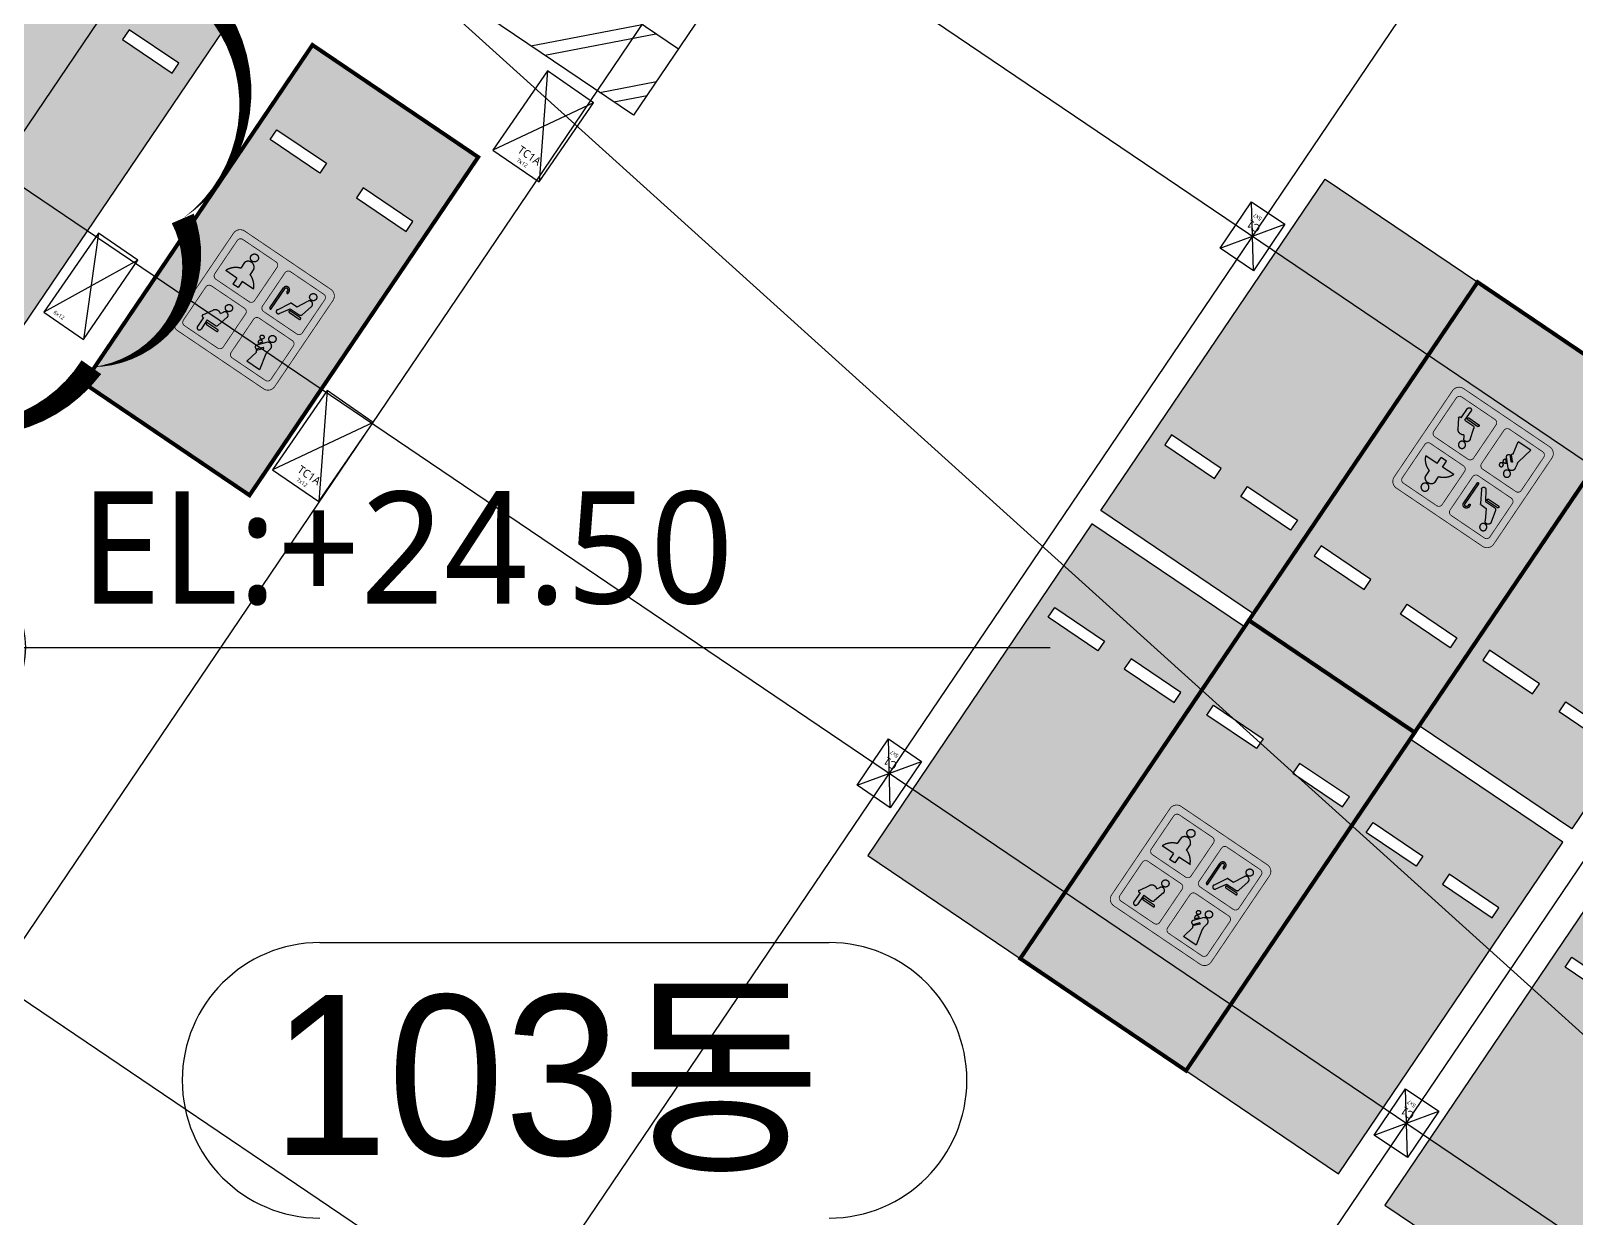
# Model space of a CAD drawing. Header units: millimetres. Extents: x -21000 to 567700, y 435000 to 850800.
# Drawn here: x 126322 to 145627, y 678209 to 693040 of the extents above; entities that cross this region are included whole.
import ezdxf
from ezdxf.enums import TextEntityAlignment as Align
from ezdxf.xclip import XClip

# ---------------------------------------------------------------- set-up
doc = ezdxf.new("R2010")
doc.units = ezdxf.units.MM
doc.header["$LTSCALE"] = 700
doc.header["$XCLIPFRAME"] = 2
doc.linetypes.add('AB_Pbase$0$주차장기둥$0$CEN', pattern=[62, 60, -1, 0, -1])
doc.layers.get('0').update_dxf_attribs({"color": 2})
doc.layers.get('Defpoints').update_dxf_attribs({"color": 171})
for name, color, linetype, plot in [('AB_Pbase$0$252', 252, 'Continuous', False), ('AB_Pbase$0$CON-102-B2F$0$DEFPOINT', 247, 'Continuous', False), ('AB_Pbase$0$주차장기둥$0$DEFPOINT', 247, 'Continuous', False)]:
    doc.layers.add(name, color=color, linetype=linetype, plot=plot)
for name, color, linetype in [('AB_Pbase$0$WAL', 3, 'Continuous'), ('AB_Pbase$0$주차-sol', 254, 'Continuous'), ('AB_Pbase$0$주차-여행', 221, 'Continuous'), ('AB_Pbase$0$주차-일반', 9, 'Continuous'), ('AB_Pbase$0$주차-장애인', 8, 'Continuous'), ('AB_Pbase$0$주차-확장', 7, 'Continuous'), ('AB_Pbase$0$주차장기둥$0$CEN_P', 244, 'AB_Pbase$0$주차장기둥$0$CEN'), ('LEVEL', 3, 'Continuous'), ('TEX', 3, 'Continuous')]:
    doc.layers.add(name, color=color, linetype=linetype)
doc.styles.add('AB_Pbase$0$CON-102-B2F$0$맑은고딕', font='malgun.ttf')
doc.styles.add('AB_Pbase$0$주차장기둥$0$맑은 고딕', font='')
doc.styles.add('돋움', font='malgun.ttf')
doc.styles.add('울릉도L', font='')
doc.styles.get('AB_Pbase$0$주차장기둥$0$맑은 고딕').set_extended_font_data('Dotum')
doc.styles.get('울릉도L').set_extended_font_data('Dotum')

# ---------------------------------------------------------------- blocks, each defined once
blk = doc.blocks.new('B')
at = {"layer": 'LEVEL'}
for p, q in [((-563, 2838), (-563, -362)), ((-2163, 1238), (9382, 1238))]:
    blk.add_line(p, q, dxfattribs=at)
blk.add_circle((-563, 1238), 800, dxfattribs=at)
for points in [[(-563, 438), (-563, 2038), (237, 1238), (-1363, 1238)], [(-1363, 1238), (-563, 2038), (-1350, 1379), (-702, 2025)], [(-1350, 1379), (-702, 2025), (-1315, 1515), (-836, 1989)], [(-1315, 1515), (-836, 1989), (-1251, 1647), (-966, 1928)], [(-1251, 1647), (-966, 1928), (-1177, 1752), (-1076, 1852)], [(-563, 438), (237, 1238), (-421, 450), (225, 1099)], [(-421, 450), (225, 1099), (-286, 486), (189, 964)], [(-286, 486), (189, 964), (-154, 549), (127, 835)], [(-154, 549), (127, 835), (-49, 623), (51, 724)]]:
    blk.add_solid(points, dxfattribs=at)
blk = doc.blocks.new('동번호0611')
at = {"layer": 'TEX', "color": 1, "ltscale": 600}
blk.add_line((41405, -29345), (47766, -29345), dxfattribs=at)
for centre, start, end in [((41405, -31066), 90, 270), ((47766, -31066), 270, 90)]:
    blk.add_arc(centre, 1721, start, end, dxfattribs=at)
at = {"layer": 'TEX', "ltscale": 600, "style": '울릉도L'}
blk.add_text('103동', height=2000, dxfattribs=at).set_placement((44235, -31035), align=Align.MIDDLE)
blk = doc.blocks.new('AB_Pbase$0$CON-102-B2F', base_point=(36980, 677993, 0))
for points in [[(25340, -12740), (26040, -12740), (26040, -11540), (25340, -11540), (25340, -12740)], [(21870, -17590), (22470, -17590), (22470, -16390), (21870, -16390), (21870, -17590)], [(25340, -17590), (26040, -17590), (26040, -16390), (25340, -16390), (25340, -17590)]]:
    blk.add_lwpolyline(points)
at = {"layer": 'AB_Pbase$0$CON-102-B2F$0$DEFPOINT', "color": 190}
for p, q in [((25340, -11540), (26040, -12740)), ((26040, -11540), (25340, -12740)), ((21870, -16390), (22470, -17590)), ((22470, -16390), (21870, -17590)), ((25340, -16390), (26040, -17590)), ((26040, -16390), (25340, -17590))]:
    blk.add_line(p, q, dxfattribs=at)
at = {"layer": 'AB_Pbase$0$CON-102-B2F$0$DEFPOINT', "color": 6, "style": 'AB_Pbase$0$CON-102-B2F$0$맑은고딕'}
for s, height, p in [('TC1A', 100, (25599, -12587)), ('7x12', 50, (25657, -12688)), ('TC1A', 100, (25599, -17437)), ('6x12', 50, (21971, -17538)), ('7x12', 50, (25657, -17538))]:
    blk.add_text(s, height=height, rotation=360, dxfattribs=at).set_placement(p)
blk = doc.blocks.new('AB_Pbase$0$CON-102-B1F')
blk.add_blockref('AB_Pbase$0$CON-102-B2F', (36980, 677993, 0))
blk = doc.blocks.new('AB_Pbase$0$지하1층 동골조')
at = {"rotation": 325.4314069459599}
blk.add_blockref('AB_Pbase$0$CON-102-B1F', (-28489, 76455), dxfattribs=at)
blk = doc.blocks.new('AB_Pbase$0$주차장기둥$0$cen 1bl 지하')
at = {"layer": 'AB_Pbase$0$주차장기둥$0$CEN_P', "color": 5}
for p, q in [((81413, -15480), (91962, 103396)), ((87041, -15980), (97590, 102896)), ((94810, -16669), (105360, 102207)), ((102580, -17359), (113129, 101517)), ((51652, 55859), (139736, 48042)), ((-5127, 52766), (139020, 39974)), ((-5869, 44399), (138277, 31607))]:
    blk.add_line(p, q, dxfattribs=at)
blk = doc.blocks.new('AB_Pbase$0$주차장기둥$0$p기둥 5x7')
blk.add_lwpolyline([(-250, 350), (250, 350), (250, -350), (-250, -350)], close=True)
at = {"layer": 'AB_Pbase$0$주차장기둥$0$DEFPOINT'}
for p, q in [((250, 350), (-250, -350)), ((-250, 350), (250, -350))]:
    blk.add_line(p, q, dxfattribs=at)
at = {"layer": 'AB_Pbase$0$주차장기둥$0$DEFPOINT', "color": 6, "style": 'AB_Pbase$0$주차장기둥$0$맑은 고딕'}
for s, height, p in [('C1', 100, (-24, -160)), ('5x7', 50, (29, -259))]:
    blk.add_text(s, height=height, rotation=0, dxfattribs=at).set_placement(p)
blk = doc.blocks.new('AB_Pbase$0$주차장기둥')
for name, p, rotation in [('AB_Pbase$0$주차장기둥$0$cen 1bl 지하', (-253926, 27514), 1.99999810188403), ('AB_Pbase$0$주차장기둥$0$p기둥 5x7', (-154925, 82494), 176.9286298184038), ('AB_Pbase$0$주차장기둥$0$p기둥 5x7', (-155359, 74406), 176.9286298184038), ('AB_Pbase$0$주차장기둥$0$p기둥 5x7', (-147570, 73988), 176.9286298184038)]:
    blk.add_blockref(name, p, dxfattribs=dict(rotation=rotation))
blk = doc.blocks.new('AB_Pbase$0$AB_Pbase-C1BCB056C')
at = {"layer": 'AB_Pbase$0$주차-여행'}
h = blk.add_hatch(color=170, dxfattribs=at)
h.dxf.hatch_style = 1
edge = h.paths.add_edge_path()
edge.add_line((105, 5), (1405, 5))
edge.add_arc((1405, 105), 100, 270, 360)
edge.add_line((1505, 105), (1505, 1405))
edge.add_arc((1405, 1405), 100, 0, 90)
edge.add_line((1405, 1505), (105, 1505))
edge.add_arc((105, 1405), 100, 90, 180)
edge.add_line((5, 1405), (5, 105))
edge.add_arc((105, 105), 100, 180, 270)
h = blk.add_hatch(color=255, dxfattribs=at)
h.dxf.hatch_style = 1
h.paths.add_polyline_path([(465, 1094), (465, 1180, 0.714286), (325, 1180), (325, 1094, 0.219224), (185, 965), (355, 965), (355, 875), (435, 875), (435, 965), (605, 965, 0.219224)])
h.paths.add_polyline_path([(445, 1295, 1), (345, 1295, 1)])
h.paths.add_polyline_path([(905, 1187), (905, 887, 1), (925, 887), (925, 1187, -1), (970, 1187), (970, 1167, 1), (990, 1167), (990, 1187, 1)])
h.paths.add_polyline_path([(1323, 1301, 1), (1233, 1301, 1)])
h.paths.add_polyline_path([(1326, 1193, 0.878579), (1252, 1222), (1178, 1090), (1094, 1086, 0.258599), (1086, 1081), (994, 920, 0.979199), (1041, 893), (1120, 1020), (1258, 1020, 0.342105), (1287, 1042)])
h.paths.add_polyline_path([(1288, 1000), (1138, 1000, 1), (1138, 975), (1288, 975, 1)], flags=17)
h.paths.add_polyline_path([(437, 598, 1), (527, 598, 1)])
h.paths.add_polyline_path([(528, 486, 0.88788), (453, 517), (433, 482, 0.415611), (332, 466), (259, 343, 0.192889), (258, 335, 0.480795), (267, 323), (285, 323), (285, 186, 1), (340, 186), (340, 323), (460, 323, 0.335846), (488, 345)])
h.paths.add_polyline_path([(516, 297), (366, 297, 1), (366, 272), (516, 272, 1)], flags=17)
h.paths.add_polyline_path([(1053, 529, 1), (1002, 529, 1)])
h.paths.add_polyline_path([(1071, 480, 1.194973), (1032, 437)])
h.paths.add_polyline_path([(1196, 466, 0.70337), (1123, 516), (1027, 409, 1), (1064, 375), (1111, 428, -1), (1122, 418), (1063, 351, 0.482877), (1064, 343), (1073, 339, -0.332101), (1075, 333), (1040, 174), (1231, 174), (1185, 381, -0.096684), (1185, 402)])
h.paths.add_polyline_path([(1194, 582, 1), (1104, 582, 1)])
at = {"layer": 'AB_Pbase$0$주차-여행', "color": 255}
for p, q in [((325, 1180), (325, 1094)), ((465, 1180), (465, 1094)), ((905, 887), (905, 1187)), ((925, 887), (925, 1187)), ((970, 1167), (970, 1187)), ((990, 1167), (990, 1187)), ((1178, 1090), (1252, 1222)), ((1287, 1042), (1326, 1193)), ((994, 920), (1086, 1081)), ((1041, 893), (1120, 1020)), ((1094, 1086), (1178, 1090)), ((1120, 1020), (1258, 1020)), ((1138, 1000), (1288, 1000)), ((1138, 975), (1288, 975)), ((355, 965), (185, 965)), ((355, 965), (355, 875)), ((435, 875), (355, 875)), ((605, 965), (435, 965)), ((435, 965), (435, 875)), ((259, 343), (332, 466)), ((433, 482), (453, 517)), ((528, 486), (488, 345)), ((1123, 516), (1027, 409)), ((1071, 480), (1032, 437)), ((1122, 418), (1063, 351)), ((1111, 428), (1064, 375)), ((1185, 402), (1196, 466)), ((257, 333), (257, 338)), ((267, 323), (285, 323)), ((285, 323), (285, 186)), ((340, 323), (460, 323)), ((340, 323), (340, 186)), ((366, 297), (516, 297)), ((366, 272), (516, 272)), ((1075, 333), (1040, 174)), ((1073, 339), (1064, 343)), ((1185, 381), (1231, 174)), ((1231, 174), (1040, 174))]:
    blk.add_line(p, q, dxfattribs=at)
at = {"layer": 'AB_Pbase$0$주차-여행', "color": 255, "const_width": 10}
for points in [[(105, 5), (1405, 5, 0.414214), (1505, 105), (1505, 1405, 0.414214), (1405, 1505), (105, 1505, 0.414214), (5, 1405), (5, 105, 0.414214)], [(145, 805), (645, 805, 0.414214), (695, 855), (695, 1355, 0.414214), (645, 1405), (145, 1405, 0.414214), (95, 1355), (95, 855, 0.414214)], [(865, 805), (1365, 805, 0.414214), (1415, 855), (1415, 1355, 0.414214), (1365, 1405), (865, 1405, 0.414214), (815, 1355), (815, 855, 0.414214)], [(145, 105), (645, 105, 0.414214), (695, 155), (695, 655, 0.414214), (645, 705), (145, 705, 0.414214), (95, 655), (95, 155, 0.414214)], [(865, 105), (1365, 105, 0.414214), (1415, 155), (1415, 655, 0.414214), (1365, 705), (865, 705, 0.414214), (815, 655), (815, 155, 0.414214)]]:
    blk.add_lwpolyline(points, format="xyb", close=True, dxfattribs=at)
at = {"layer": 'AB_Pbase$0$주차-여행', "color": 255}
for centre, radius in [((395, 1295), 50), ((1278, 1301), 45), ((482, 598), 45), ((1149, 582), 45), ((1028, 529), 25.7)]:
    blk.add_circle(centre, radius, dxfattribs=at)
for centre, radius, start, end in [((395, 1156), 74, 18.9246, 161.0754), ((948, 1187), 42.5, 0, 180), ((948, 1187), 22.5, 0, 180), ((980, 1167), 10, 180, 0), ((1287, 1203), 40, 345.5444, 150.7519), ((395, 877), 227, 107.9202, 157.3801), ((395, 877), 227, 22.6199, 72.0798), ((1094, 1076), 10, 92.4323, 150.4282), ((1138, 987), 12.5, 90, 270), ((1258, 1050), 30, 270, 345.5444), ((1288, 987), 12.5, 270, 90), ((915, 887), 10, 180, 0), ((1018, 907), 27, 150.4282, 328.0196), ((391, 424), 72.3, 54.3449, 144.618), ((489, 497), 41, 344.2578, 150.6627), ((1048, 462), 29, 37.898, 238.2024), ((1046, 392), 25, 138.0502, 318.0502), ((1117, 423), 7.5, 318.0502, 138.0502), ((1151, 478), 46.8, 345.409, 125.8947), ((1239, 393), 55, 170.2464, 192.336), ((267, 338), 10, 149.0416, 180), ((267, 333), 10, 180, 270), ((366, 284), 12.5, 90, 270), ((460, 353), 30, 270, 344.2578), ((516, 284), 12.5, 270, 90), ((1066, 348), 5, 138.0502, 241.1496), ((1070, 334), 5, 347.664, 61.1496), ((312, 186), 27.5, 180, 0)]:
    blk.add_arc(centre, radius, start, end, dxfattribs=at)
blk = doc.blocks.new('AB_Pbase$0$AB_Pbase-여행주차_')
at = {"layer": 'AB_Pbase$0$주차-sol'}
h = blk.add_hatch(color=252, dxfattribs=at)
h.paths.add_polyline_path([(54378012, -70102334), (54378012, -70097234), (54375512, -70097234), (54375512, -70102334)])
h.paths.add_polyline_path([(54377037, -70098359), (54377037, -70098509), (54377787, -70098509), (54377787, -70098359)], flags=16)
h.paths.add_polyline_path([(54376487, -70098359), (54376487, -70098509), (54375737, -70098509), (54375737, -70098359)], flags=16)
at = {"layer": 'AB_Pbase$0$주차-여행', "const_width": 50}
blk.add_lwpolyline([(54378012, -70102334), (54378012, -70097234), (54375512, -70097234), (54375512, -70102334)], close=True, dxfattribs=at)
at = {"layer": 'AB_Pbase$0$주차-여행', "color": 5, "ltscale": 600}
for points in [[(54376487, -70098359), (54376487, -70098509), (54375737, -70098509), (54375737, -70098359)], [(54377037, -70098359), (54377037, -70098509), (54377787, -70098509), (54377787, -70098359)]]:
    blk.add_lwpolyline(points, close=True, dxfattribs=at)
at = {"layer": 'AB_Pbase$0$주차-여행', "xscale": 1.000000000002362, "yscale": 1.000000000002362, "zscale": 1.000000000002362}
blk.add_blockref('AB_Pbase$0$AB_Pbase-C1BCB056C', (54376007, -70101139), dxfattribs=at)
blk = doc.blocks.new('AB_Pbase$0$주차확장')
at = {"layer": 'AB_Pbase$0$주차-sol'}
h = blk.add_hatch(color=252, dxfattribs=at)
h.paths.add_polyline_path([(1525, -3825), (2275, -3825), (2275, -3975), (1525, -3975)], flags=16)
edge = h.paths.add_edge_path()
edge.add_line((0, -5100), (2500, -5100))
edge.add_line((2500, -5100), (2500, 0))
edge.add_line((2500, 0), (0, 0))
edge.add_line((0, 0), (0, -5100))
h.paths.add_polyline_path([(225, -3975), (225, -3825), (975, -3825), (975, -3975)])
at = {"layer": 'AB_Pbase$0$주차-확장'}
blk.add_lwpolyline([(0, 0), (0, -5100), (2500, -5100), (2500, 0)], close=True, dxfattribs=at)
at = {"layer": 'AB_Pbase$0$주차-확장', "ltscale": 600}
for points in [[(975, -3975), (975, -3825), (225, -3825), (225, -3975)], [(1525, -3975), (1525, -3825), (2275, -3825), (2275, -3975)]]:
    blk.add_lwpolyline(points, close=True, dxfattribs=at)
blk = doc.blocks.new('AB_Pbase$0$주차일반')
at = {"layer": 'AB_Pbase$0$주차-sol'}
h = blk.add_hatch(color=254, dxfattribs=at)
h.dxf.hatch_style = 1
h.paths.add_polyline_path([(0, 0), (-2300, 0), (-2300, -5000), (0, -5000)])
h.paths.add_polyline_path([(-200, -3725), (-200, -3875), (-950, -3875), (-950, -3725)], flags=16)
h.paths.add_polyline_path([(-1350, -3725), (-1350, -3875), (-2100, -3875), (-2100, -3725)], flags=16)
at = {"layer": 'AB_Pbase$0$주차-일반', "color": 6}
for points in [[(0, 0), (0, -5000), (-2300, -5000), (-2300, 0)], [(-1350, -3875), (-1350, -3725), (-2100, -3725), (-2100, -3875)], [(-950, -3875), (-950, -3725), (-200, -3725), (-200, -3875)]]:
    blk.add_lwpolyline(points, close=True, dxfattribs=at)
blk = doc.blocks.new('AB_Pbase$0$C2FA95CCC')
at = {"layer": 'AB_Pbase$0$주차-장애인'}
for p, q in [((2592, 5000), (2300, 4708)), ((2800, 5000), (2300, 4500)), ((3300, 4668), (2300, 3668)), ((3300, 4460), (2300, 3460)), ((3300, 3628), (2300, 2628)), ((3300, 3421), (2300, 2421)), ((1347, 2209), (1407, 2898)), ((1272, 2788), (1303, 2785)), ((1303, 2785), (1278, 2500)), ((3300, 2589), (2300, 1589)), ((1278, 2500), (930, 2500)), ((930, 2500), (930, 2407)), ((930, 2407), (1270, 2407)), ((1270, 2407), (1261, 2303)), ((1435, 2381), (1442, 2466)), ((3300, 2381), (2300, 1381)), ((785, 2303), (536, 1815)), ((577, 1689), (842, 2209)), ((1261, 2303), (785, 2303)), ((842, 2209), (1347, 2209)), ((415, 1877), (373, 1793)), ((373, 1793), (577, 1689)), ((415, 1877), (536, 1815)), ((679, 1768), (725, 1857)), ((3300, 1549), (2300, 549)), ((3300, 1341), (2300, 341)), ((3300, 509), (2791, 0)), ((3300, 301), (2999, 0))]:
    blk.add_line(p, q, dxfattribs=at)
at = {"layer": 'AB_Pbase$0$주차-장애인', "color": 6}
for p, q in [((2300, 0), (2300, 5000)), ((918, 4069), (218, 4069)), ((218, 4069), (218, 3922)), ((918, 4069), (918, 3922)), ((1418, 4069), (2118, 4069)), ((1418, 4069), (1418, 3922)), ((2118, 4069), (2118, 3922)), ((918, 3922), (218, 3922)), ((1418, 3922), (2118, 3922))]:
    blk.add_line(p, q, dxfattribs=at)
blk.add_lwpolyline([(3300, 0), (3300, 0), (3300, 5000), (0, 5000), (0, 0), (3300, 0)], dxfattribs=at)
at = {"layer": 'AB_Pbase$0$주차-장애인'}
for centre, radius, start, end in [((1286, 2908), 121, 355, 265), ((1168, 2000), 541, 205.4276, 59.4924), ((1168, 2000), 466, 197.9259, 55)]:
    blk.add_arc(centre, radius, start, end, dxfattribs=at)
blk = doc.blocks.new('AB_Pbase$0$pppaaa_1_1')
at = {"layer": 'AB_Pbase$0$주차-여행', "rotation": 325.9286267080927}
for p in [(-5641354, 89219763), (-5629654, 89212575)]:
    blk.add_blockref('AB_Pbase$0$AB_Pbase-여행주차_', p, dxfattribs=at)
at = {"layer": 'AB_Pbase$0$주차-여행', "xscale": -1, "rotation": 145.9286270030465}
blk.add_blockref('AB_Pbase$0$AB_Pbase-여행주차_', (-84170128, -26916158), dxfattribs=at)
at = {"layer": 'AB_Pbase$0$주차-일반', "extrusion": (0, 0, -1), "xscale": -1, "zscale": -1, "rotation": 34.07137300557454}
for p in [(-144397, 689901), (-148373, 687212)]:
    blk.add_blockref('AB_Pbase$0$주차일반', p, dxfattribs=at)
at = {"layer": 'AB_Pbase$0$주차-일반', "extrusion": (0, 0, -1), "zscale": -1, "rotation": 214.0713732900246}
for p in [(-138682, 681452), (-142658, 678763), (-145143, 677082), (-147048, 675794)]:
    blk.add_blockref('AB_Pbase$0$주차일반', p, dxfattribs=at)
at = {"layer": 'AB_Pbase$0$주차-장애인', "ltscale": 600, "xscale": -1, "rotation": 55.9286298529042}
blk.add_blockref('AB_Pbase$0$C2FA95CCC', (135701, 694719), dxfattribs=at)
at = {"layer": 'AB_Pbase$0$주차-확장', "xscale": -1, "rotation": 145.9286270008713}
blk.add_blockref('AB_Pbase$0$주차확장', (124059, 690617), dxfattribs=at)
blk = doc.blocks.new('AB_Pbase')
at = {"layer": 'AB_Pbase$0$252'}
blk.add_line((202357, 629352), (-212981, 1004411), dxfattribs=at)
for name, p, rotation in [('AB_Pbase$0$주차장기둥', (231893, 539971), 329.0000000345588), ('AB_Pbase$0$지하1층 동골조', (146945, 639965), 359.9999999999994)]:
    blk.add_blockref(name, p, dxfattribs=dict(rotation=rotation))
at = {"layer": 'AB_Pbase$0$WAL'}
ref = blk.add_blockref('AB_Pbase$0$pppaaa_1_1', (0, 0), dxfattribs=dict(at, rotation=359.9999999999999))
XClip(ref).set_block_clipping_path([(-396188.9384898804, 0.0133324571), (493845.7278262604, 839949.4046300659)])

msp = doc.modelspace()

# ---------------------------------------------------------------- block references
ref = msp.add_blockref('AB_Pbase', (0, 0))
XClip(ref).set_block_clipping_path([(-0.000000015, 445500.0000000148), (493845.7187941075, 839949.3912975936)])

# ---------------------------------------------------------------- next in the draw order: linework, layer by layer
at = {"layer": 'Defpoints', "elevation": 0}
msp.add_lwpolyline([(121077, 688839, 0, 300, 0.520567), (124077, 688839, 0, 300, 0.520567), (127077, 688839, 0, 300, 0.520567), (128219, 690697, 0, 300, 0.520567), (128219, 693697, 0, 300, 0.520567), (127295, 695773, 0, 300, 0.520567), (124295, 695773, 0, 300, 0.520567), (121295, 695773, 0, 300, 0.520567), (121077, 692991, 0, 300, 0.520567)], format="xyseb", close=True, dxfattribs=at)

# ---------------------------------------------------------------- next in the draw order: block references
msp.add_blockref('동번호0611', (88528, 710996))
at = {"xscale": 1.399999999999999, "yscale": 1.399999999999999, "zscale": 1.399999999999999}
msp.add_blockref('B', (125921, 683604), dxfattribs=at)

# ---------------------------------------------------------------- next in the draw order: texts
at = {"layer": 'LEVEL', "style": '돋움'}
msp.add_text('EL:+24.50', height=1400, dxfattribs=at).set_placement((126938, 685886))

doc.saveas('drawing.dxf')
